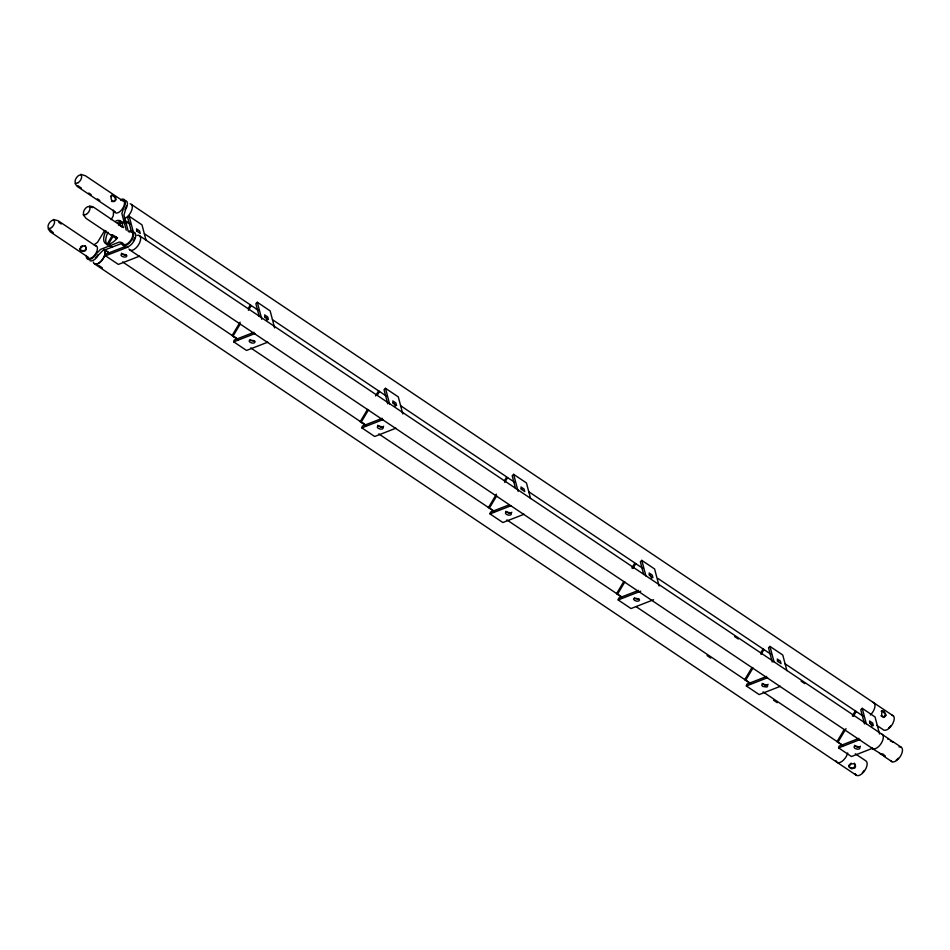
<?xml version="1.0" encoding="UTF-8"?>
<svg xmlns="http://www.w3.org/2000/svg" width="950" height="950" viewBox="0 0 950 950"><rect width="100%" height="100%" fill="white"/><g stroke="black" fill="none" stroke-linecap="round" stroke-linejoin="round"><path stroke-width="1.43" d="M139.591 256.144L118.382 264.421L105.557 255.823L105.996 254.03L124.557 246.774M110.366 243.651L109.856 245.765L111.91 247.143M267.746 342.178L246.537 350.455L233.724 341.858L234.163 340.064L254.042 332.286M395.912 428.201L374.692 436.489L361.879 427.892L362.318 426.087L382.209 418.321M524.067 514.235L502.859 522.524L490.034 513.914L490.473 512.121L509.034 504.878M653.553 599.747L631.014 608.558L618.201 599.949L618.64 598.156L638.519 590.389M780.377 686.304L759.169 694.581L746.356 685.983L746.795 684.19L766.674 676.424M872.658 748.244L851.449 756.533L838.624 747.923L839.064 746.13L858.954 738.364M881.885 710.98L881.659 715.492L884.082 717.119M855.404 765.938L853.112 768.111L849.787 767.457L848.932 765.296L851.224 763.135M104.773 230.375L97.518 242.333L94.086 244.791M111.174 219.64L113.252 215.947L113.525 212.206A8.621 4.358 -56.1 0 1 113.418 210.104M106.827 244.696L112.67 234.911M118.513 225.114L120.698 221.445M107.849 245.112L113.691 235.315M119.534 225.53L121.719 221.861M232.061 335.623L240.101 322.157M248.128 308.702L250.313 305.033L258.329 310.139M240.386 323.796L233.083 336.039L237.749 339.162M248.413 310.341L251.334 305.437M364.883 424.781L360.216 421.657L367.519 409.414M375.559 395.96L378.48 391.056L379.501 391.471L377.304 395.141M360.216 421.657L361.238 422.073L368.541 409.83M488.383 507.692L496.411 494.226M504.438 480.759L506.635 477.09L514.651 482.196M496.707 495.864L489.404 508.096L494.059 511.231M504.735 482.398L507.656 477.506M623.841 581.483L616.538 593.714L622.226 597.265M631.869 568.017L634.79 563.124L642.806 568.231M617.559 594.13L624.863 581.899M632.89 568.433L635.811 563.54M751.996 667.518L744.693 679.749L750.381 683.288M760.76 652.828L762.957 649.159L763.978 649.574L761.057 654.467M745.714 680.164L753.018 667.921M844.277 729.457L836.974 741.689L842.65 745.239M852.304 715.991L855.226 711.099L856.247 711.514L853.326 716.407M837.995 742.104L846.023 728.65M110.592 196.614C111.649 193.147 115.888 197.659 115.461 199.892L113.881 201.566L111.518 201.412M884.664 716.894L885.352 714.068L882.134 710.897M383.634 426.206L382.838 427.191L380.76 427.322L377.684 425.256M511.789 512.24L510.993 513.226L508.927 513.356L505.839 511.29M768.111 684.297L767.315 685.294L765.237 685.425L762.161 683.359M860.379 746.249L859.584 747.234L857.518 747.365L854.43 745.299M146.098 240.445L141.977 224.853L129.164 216.244L127.704 217.633L131.444 231.812M122.372 223.535L124.082 221.92L126.136 223.286M274.621 327.904L270.144 310.887L257.319 302.278L255.859 303.656L259.231 316.421M402.788 413.927L398.299 396.91L385.486 388.312L384.026 389.69L387.766 403.881M530.575 498.548L526.454 482.944L513.641 474.347L512.181 475.724L515.553 488.49M659.098 585.996L654.609 568.979L641.796 560.369L640.336 561.759L643.708 574.524M786.885 670.605L782.776 655.013L769.963 646.404L768.502 647.793L772.243 661.972M879.534 733.97L875.045 716.953L862.232 708.344L860.771 709.733L864.512 723.912M79.562 248.449L80.429 249.921L82.923 250.836L85.357 250.111L86.201 247.76L85.049 245.575M117.539 237.536L116.909 237.928L115.342 236.514M117.099 238.331L116.423 238.759L111.364 235.089L116.138 236.882L117.099 238.331A13.585 6.864 -56.1 0 1 105.569 243.556A13.585 6.864 -56.1 0 1 106.008 230.862M80.489 246.846L82.603 245.599M105.557 255.823L128.096 247.024M233.724 341.858L254.933 333.569M361.879 427.892L383.088 419.603M490.034 513.914L511.254 505.637M618.201 599.949L640.739 591.149M746.356 685.983L767.564 677.694M838.624 747.923L859.845 739.646M881.161 711.265L884.07 711.075L886.267 715.338L883.381 717.393L880.935 715.778M890.304 740.941L893.499 742.223L888.357 738.578L887.882 739.314M879.522 753.35L884.996 756.414L872.836 748.861M122.146 243.295L102.612 250.764L98.479 255.051A8.621 4.358 -56.1 0 1 89.977 260.763M126.516 255.134L124.45 255.265L121.362 253.199M254.683 341.157L250.467 340.492M639.148 599.26L634.944 598.583M80.821 174.313L85.488 175.809L123.571 201.376M89.502 205.948L93.088 206.815L123.548 227.525L120.804 226.361M53.343 219.509L58.093 220.721L96.176 246.287M89.11 206.625L92.601 207.634M131.634 204.594L893.534 716.051M77.71 185.618L81.403 188.088M88.766 193.04L91.224 194.691M97.375 198.811L99.821 200.462M115.199 211.933L77.116 186.366L74.991 183.398M124.343 220.198L130.174 224.105M144.388 233.712L250.313 304.819M272.484 319.699L386.484 396.162M400.567 405.686L506.492 476.793M528.663 491.673L634.588 562.78M657.982 578.491L770.961 654.265M784.842 663.646L863.241 716.205M876.886 725.432L882.894 729.469A8.645 4.37 -56.1 0 0 892.857 723.449L893.974 720.504A8.645 4.37 -56.1 0 0 892.05 715.219M125.649 221.338L127.989 222.906M256.144 308.94L258.471 310.508M139.032 235.446L888.357 738.578M893.19 741.819L900.897 746.997M734.599 636.536L738.293 639.018M801.111 681.174L804.804 683.656M111.554 235.481L86.153 218.441L83.101 214.605M130.221 250.23L872.896 748.778M884.343 756.592L892.062 761.769A8.645 4.37 -56.1 0 0 901.36 754.597A8.645 4.37 -56.1 0 0 898.997 746.914M104.927 250.004L109.582 253.139M361.238 422.073L365.904 425.196M109.084 252.854L104.156 249.541A8.645 4.37 -56.1 0 1 102.754 259.267A8.645 4.37 -56.1 0 1 94.347 263.767L856.247 775.224M122.633 261.951L238.402 339.673M250.729 347.938L365.263 424.828M378.812 433.924L494.594 511.634M506.908 519.911L621.443 596.802M636.227 606.717L750.773 683.608M763.087 691.885L843.137 745.619M855.249 753.754L866.056 761.009A8.645 4.37 -56.1 0 1 863.633 772.065A8.645 4.37 -56.1 0 1 855.285 773.68M233.225 336.407L235.564 337.974M707.049 655.559L710.742 658.041M773.561 700.209L777.254 702.679M58.769 222.336L61.228 223.986M53.331 232.738L49.353 229.164M88.409 257.438L50.326 231.871L48.141 228.855M98.646 265.359L102.339 267.841M882.621 753.813L884.889 755.678M869.511 722.867L873.323 725.598L872.646 723.045L869.571 720.979L870.236 723.532M777.231 660.915L781.054 663.658L780.377 661.105L777.29 659.027L777.967 661.592M649.076 574.893L652.887 577.624L652.211 575.071L649.135 573.004L649.812 575.558M520.921 488.858L524.732 491.589L524.056 489.036L520.98 486.97L521.645 489.523M392.754 402.824L396.577 405.567L395.901 403.002L392.813 400.936L393.49 403.489M264.599 316.789L268.411 319.532L267.734 316.968L264.658 314.901L265.335 317.466M136.444 230.755L140.256 233.498L139.579 230.945L136.503 228.867L137.168 231.432M890.827 760.558L892.062 761.769M855.487 765.047L854.561 763.871L851.39 763.764L849.098 765.938L849.098 767.184L851.521 768.799L854.798 768.075L855.57 766.579L854.371 763.111M871.186 724.422L872.159 726.133M650.762 576.448L651.736 578.158M394.44 404.391L395.414 406.089M266.285 318.357L267.259 320.067M862.232 708.344L866.341 723.947M769.963 646.404L774.072 662.008M641.796 560.369L645.917 575.973M513.641 474.347L518.13 491.364M385.486 388.312L389.595 403.916M257.319 302.278L261.808 319.295M129.164 216.244L133.273 231.848M128.321 231.586L123.951 214.997L125.543 209.689A8.621 4.358 -56.1 0 0 125.839 200.64M126.267 230.209L121.897 213.619L123.5 208.311A8.621 4.358 -56.1 0 0 121.149 199.429M881.719 734.006A8.645 4.37 -56.1 0 1 880.472 744.479A8.645 4.37 -56.1 0 1 871.649 747.567M898.308 758.231A7.564 3.824 -56.1 0 1 896.278 760M847.697 752.958A8.645 4.37 -56.1 0 1 845.429 757.827L843.279 760.344A8.645 4.37 -56.1 0 1 836.059 760.772M107.255 244.649A13.585 6.864 -56.1 0 1 108.062 232.239M117.966 222.288A13.585 6.864 -56.1 0 1 122.123 222.051M97.886 254.814A7.374 3.729 -56.1 0 1 95.534 257.783M115.912 220.922A13.585 6.864 -56.1 0 1 122.479 227.323M86.355 255.467A8.621 4.358 -56.1 0 0 89.585 259.516A8.621 4.358 -56.1 0 0 96.425 253.686L100.558 249.399L119.154 242.131L121.196 242.274L121.849 243.746A8.621 4.358 -56.1 0 0 131.812 239.851A8.621 4.358 -56.1 0 0 129.473 230.969M96.093 245.706A7.374 3.729 -56.1 0 1 94.739 255.027A7.374 3.729 -56.1 0 1 87.305 256.773M126.362 206.102A7.374 3.729 -56.1 0 1 124.949 209.439M120.899 200.462A7.374 3.729 -56.1 0 1 122.906 208.074A7.374 3.729 -56.1 0 1 114.38 211.399M134.164 232.192A8.621 4.358 -56.1 0 1 133.867 241.229A8.621 4.358 -56.1 0 1 125.364 246.941M134.686 237.643A7.374 3.729 -56.1 0 1 133.273 240.991M129.212 232.014A7.374 3.729 -56.1 0 1 131.219 239.614A7.374 3.729 -56.1 0 1 122.692 242.951M130.15 203.751A8.645 4.37 -56.1 0 1 131.623 210.508A8.645 4.37 -56.1 0 1 124.545 218.536M137.121 235.374A8.645 4.37 -56.1 0 1 138.736 244.506A8.645 4.37 -56.1 0 1 128.986 249.031M864.215 770.403A7.564 3.824 -56.1 0 1 862.339 772.611M872.824 702.311A8.645 4.37 -56.1 0 1 874.855 707.133A8.645 4.37 -56.1 0 1 870.342 714.994M890.696 725.847A7.564 3.824 -56.1 0 1 888.713 727.854M104.144 249.422A8.645 4.37 -56.1 0 1 101.65 260.514A8.645 4.37 -56.1 0 1 93.326 262.034M111.233 196.365L111.138 198.977L112.278 201.115L114.582 201.293L116.102 199.631L115.567 197.268L112.124 194.952L111.233 196.365M86.355 248.389L85.5 250.693L83.077 251.465L80.596 250.598L79.646 249.149L82.911 246.086L85.227 246.252L86.355 248.389M121.719 254.006L120.923 254.992L121.873 256.262L124.011 257.058L126.077 256.928L126.873 255.942L125.934 254.671L121.719 254.006M249.886 340.029L249.09 341.026L250.028 342.285L252.166 343.093L254.244 342.962L255.039 341.976L254.089 340.706L249.886 340.029M378.041 426.063L377.245 427.049L378.195 428.319L380.321 429.127L382.399 428.996L383.194 427.999L382.244 426.74L378.041 426.063M506.196 512.097L505.4 513.083L506.35 514.354L508.488 515.149L510.554 515.019L511.349 514.033L510.411 512.763L506.196 512.097M634.363 598.132L633.567 599.117L634.505 600.388L636.643 601.184L638.721 601.053L639.516 600.067L638.566 598.797L634.363 598.132M762.518 684.166L761.722 685.152L762.672 686.411L766.876 687.087L767.671 686.102L766.721 684.831L762.518 684.166M854.786 746.106L853.991 747.092L854.941 748.363L857.078 749.158L859.144 749.028L859.94 748.042L859.002 746.771L854.786 746.106M78.268 182.626A4.726 2.387 -56.1 0 0 81.284 175.453A4.726 2.387 -56.1 0 0 75.584 179.289A4.726 2.387 -56.1 0 0 78.268 182.626M86.153 214.427A4.726 2.387 -56.1 0 0 89.787 207.278A4.726 2.387 -56.1 0 0 84.158 210.283A4.726 2.387 -56.1 0 0 86.153 214.427M51.573 227.537A4.726 2.387 -56.1 0 0 53.984 220.459A4.726 2.387 -56.1 0 0 48.296 225.007A4.726 2.387 -56.1 0 0 51.573 227.537"/></g></svg>
